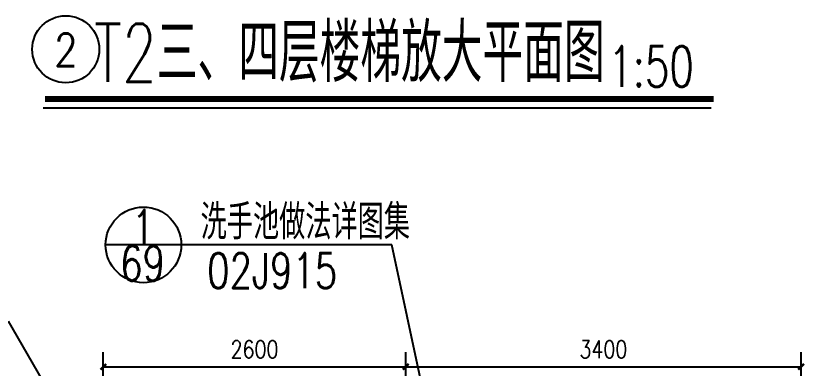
# Model space of a CAD drawing. Header units: millimetres. Extents: x 591771 to 1936534, y -622016 to 355666.
# Drawn here: x 729774 to 743349, y 135399 to 141456 of the extents above; entities that cross this region are included whole.
import ezdxf
from ezdxf.enums import TextEntityAlignment as Align

# ---------------------------------------------------------------- set-up
doc = ezdxf.new("R2010")
doc.units = ezdxf.units.MM
doc.header["$LTSCALE"] = 80
for name, color, linetype in [('\\M+5BDA8-\\M+5B3DF\\M+5B4E7', 3, 'Continuous'), ('\\M+5BDA8-\\M+5D2FD\\M+5B3F6', 3, 'Continuous'), ('\\M+5C1A2\\M+5C3E6\\M+5CFDF\\M+5CCF51', 7, 'Continuous'), ('AXIS', 3, 'Continuous'), ('AXIS_TEXT', 7, 'Continuous'), ('DIM_SYMB', 3, 'Continuous'), ('PUB_TEXT', 7, 'Continuous'), ('WINDOW_TEXT', 7, 'Continuous')]:
    doc.layers.add(name, color=color, linetype=linetype)
doc.styles.add('_HZTXT', font='txt.shx', dxfattribs={"width": 0.8, "bigfont": 'hztxt.shx'})
doc.styles.add('DIM_FONT', font='SIMPLEX.shx', dxfattribs={"width": 0.8})
doc.styles.add('HZTXT', font='txt', dxfattribs={"height": 60, "bigfont": 'HZTXT'})
doc.dimstyles.new('DIMN50', dxfattribs={"dimscale": 0.5, "dimtxt": 300, "dimasz": 100, "dimexe": 250, "dimexo": 300, "dimgap": 150, "dimtad": 1, "dimdec": 0, "dimzin": 0, "dimdsep": 46, "dimtxsty": 'DIM_FONT', "dimblk": 'ARCHTICK', "dimcen": 0.09, "dimclrt": 7, "dimazin": 2, "dimtfac": 1, "dimtdec": 0, "dimtix": 1, "dimtmove": 2, "dimatfit": 3, "dimldrblk": 'ARCHTICK', "dimfxl": 0, "dimtolj": 1, "dimtzin": 0, "dimarcsym": 0})

# ---------------------------------------------------------------- blocks, each defined once
blk = doc.blocks.new('_ArchTick')
at = {"color": 0, "linetype": 'ByBlock', "const_width": 0.4}
blk.add_lwpolyline([(-0.5, -0.5), (0.5, 0.5)], dxfattribs=at)
blk = doc.blocks.new('*D887')
at = {"layer": '\\M+5BDA8-\\M+5B3DF\\M+5B4E7', "color": 0, "lineweight": -2, "transparency": 16777216}
for p, q in [((751232.8, 130087.4), (751232.8, 130579.7)), ((754632.8, 130087.4), (754632.8, 130579.7)), ((751232.8, 130454.7), (754632.8, 130454.7))]:
    blk.add_line(p, q, dxfattribs=at)
at = {"layer": 'Defpoints', "color": 0, "transparency": 16777216}
for p in [(754632.8, 130454.7), (751232.8, 129937.4), (754632.8, 129937.4)]:
    blk.add_point(p, dxfattribs=at)
at = {"layer": '\\M+5BDA8-\\M+5B3DF\\M+5B4E7', "color": 0, "lineweight": -2, "transparency": 16777216, "xscale": 50, "yscale": 50, "zscale": 50, "rotation": 180}
blk.add_blockref('_ArchTick', (751232.8, 130454.7), dxfattribs=at)
at = {"layer": '\\M+5BDA8-\\M+5B3DF\\M+5B4E7', "color": 0, "lineweight": -2, "transparency": 16777216, "xscale": 50, "yscale": 50, "zscale": 50}
blk.add_blockref('_ArchTick', (754632.8, 130454.7), dxfattribs=at)
at = {"layer": '\\M+5BDA8-\\M+5B3DF\\M+5B4E7', "color": 7, "transparency": 16777216, "insert": (752932.8, 130604.7), "char_height": 150, "attachment_point": 5, "style": 'DIM_FONT'}
blk.add_mtext('\\A1;3400', dxfattribs=at)
blk = doc.blocks.new('*D888')
at = {"layer": '\\M+5BDA8-\\M+5B3DF\\M+5B4E7', "color": 0, "lineweight": -2, "transparency": 16777216}
for p, q in [((748632.7, 130072.6), (748632.7, 130579.7)), ((751232.8, 130072.6), (751232.8, 130579.7)), ((748632.7, 130454.7), (751232.8, 130454.7))]:
    blk.add_line(p, q, dxfattribs=at)
at = {"layer": 'Defpoints', "color": 0, "transparency": 16777216}
for p in [(751232.8, 130454.7), (748632.7, 129922.6), (751232.8, 129922.6)]:
    blk.add_point(p, dxfattribs=at)
at = {"layer": '\\M+5BDA8-\\M+5B3DF\\M+5B4E7', "color": 0, "lineweight": -2, "transparency": 16777216, "xscale": 50, "yscale": 50, "zscale": 50, "rotation": 180}
blk.add_blockref('_ArchTick', (748632.7, 130454.7), dxfattribs=at)
at = {"layer": '\\M+5BDA8-\\M+5B3DF\\M+5B4E7', "color": 0, "lineweight": -2, "transparency": 16777216, "xscale": 50, "yscale": 50, "zscale": 50}
blk.add_blockref('_ArchTick', (751232.8, 130454.7), dxfattribs=at)
at = {"layer": '\\M+5BDA8-\\M+5B3DF\\M+5B4E7', "color": 7, "transparency": 16777216, "insert": (749932.8, 130604.7), "char_height": 150, "attachment_point": 5, "style": 'DIM_FONT'}
blk.add_mtext('\\A1;2600', dxfattribs=at)
blk = doc.blocks.new('wed')
at = {"layer": '\\M+5BDA8-\\M+5D2FD\\M+5B3F6'}
for p, q in [((751113.2, 131502.7, 0), (748652.5, 131502.7, 0)), ((751928.6, 127695.3, 0), (751113.2, 131502.7, 0)), ((748781, 129181, 0), (747816.8, 130845.9, 0))]:
    blk.add_line(p, q, dxfattribs=at)
blk.add_circle((748977.7, 131502.7, 0), 325.2, dxfattribs=at)
at = {"layer": 'WINDOW_TEXT', "style": 'HZTXT', "width": 0.75}
for s, p in [('洗手池做法详图集', (749469.7, 131549.1, 0)), ('1', (748878.6, 131501.4, 0)), ('69', (748777.8, 131193.1, 0)), ('02J915', (749525.8, 131131.6, 0))]:
    blk.add_text(s, height=300, dxfattribs=at).set_placement(p)
at = {"layer": '\\M+5BDA8-\\M+5B3DF\\M+5B4E7'}
for p1, p2, distance, picture, middle in [((748632.7, 129922.6), (751232.8, 129922.6), 532.2, '*D888', (749932.8, 130604.7)), ((751232.8, 129937.4), (754632.8, 129937.4), 517.4, '*D887', (752932.8, 130604.7))]:
    dim = blk.add_aligned_dim(p1=p1, p2=p2, distance=distance, dimstyle='DIMN50', dxfattribs=at)
    dim.commit()
    dim.dimension.update_dxf_attribs({"geometry": picture, "text_midpoint": middle})

msp = doc.modelspace()

# ---------------------------------------------------------------- linework, layer by layer
at = {"layer": 'AXIS'}
msp.add_line((730246.8, 139875.9), (741730.4, 139875.9), dxfattribs=at)
at = {"layer": 'AXIS', "const_width": 100}
msp.add_lwpolyline([(730277.5, 140025.9), (741774.2, 140025.9)], dxfattribs=at)
at = {"layer": 'DIM_SYMB'}
msp.add_circle((730632.8, 140880.1), 576, dxfattribs=at)

# ---------------------------------------------------------------- block references
at = {"layer": '\\M+5C1A2\\M+5C3E6\\M+5CFDF\\M+5CCF51', "xscale": 2, "yscale": 2, "zscale": 2}
msp.add_blockref('wed', (-765986.2, -125486.7), dxfattribs=at)

# ---------------------------------------------------------------- texts
at = {"layer": 'AXIS_TEXT', "style": '_HZTXT', "width": 1.097143}
msp.add_text('2', height=557.9, dxfattribs=at).set_placement((730431.4, 140591.4), (730839.4, 140591.4), align=Align.FIT)
at = {"layer": 'PUB_TEXT', "lineweight": 25, "style": '_HZTXT', "width": 0.7}
for s, height, p in [('T2三、四层楼梯放大平面图', 1000, (731119.8, 140318.8)), ('1:50', 700, (739963.4, 140235.7))]:
    msp.add_text(s, height=height, dxfattribs=at).set_placement(p)

doc.saveas('drawing.dxf')
